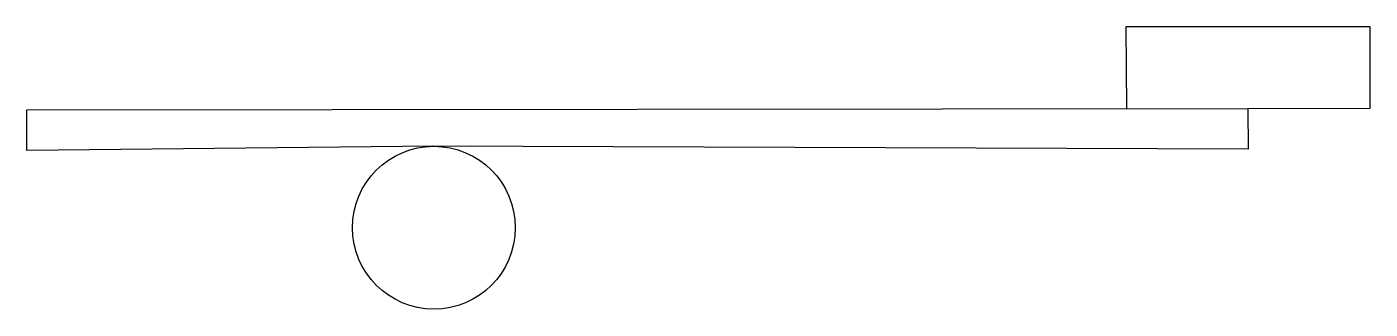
# Model space of a CAD drawing. Header units: inches. Extents: x -5 to 11.5, y -1 to 2.5.
import ezdxf

# ---------------------------------------------------------------- set-up
doc = ezdxf.new("R2010")
doc.units = ezdxf.units.IN
doc.header["$MEASUREMENT"] = 0

msp = doc.modelspace()

# ---------------------------------------------------------------- linework, layer by layer
for p, q in [((11.5, 2.467), (8.5, 2.467)), ((8.5, 2.467), (8.507, 1.467)), ((11.5, 1.467), (11.5, 2.467)), ((-5, 1.449), (10, 1.466)), ((-5, 0.949), (-5, 1.449)), ((10, 1.466), (11.5, 1.467)), ((10, 1.466), (10.002, 0.966)), ((0, 1), (-5, 0.949)), ((10.002, 0.966), (-0.02, 1))]:
    msp.add_line(p, q)
msp.add_circle((0, 0), 1)

doc.saveas('drawing.dxf')
